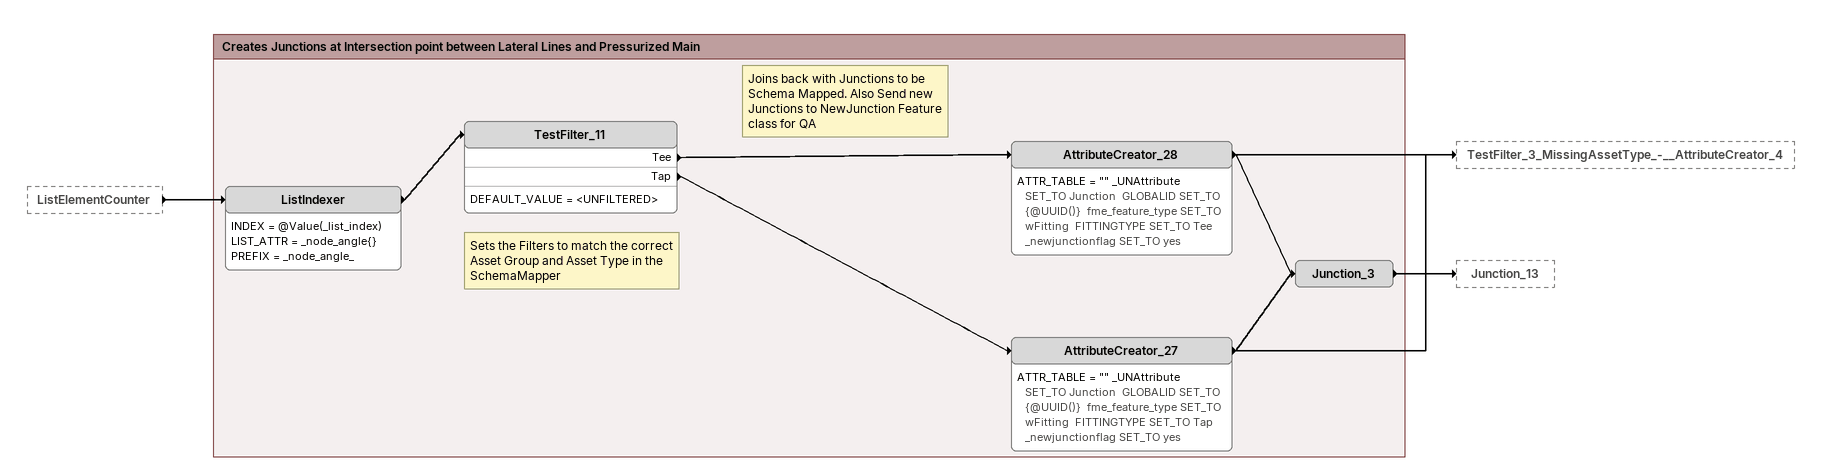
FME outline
ListElementCounter [outside]
    -> ListIndexer

Bookmark: Creates Junctions at Intersection point between Lateral Lines and Pressurized Main
ListIndexer
    INDEX = @Value(_list_index)
    LIST_ATTR = _node_angle{}
    PREFIX = _node_angle_
    -> TestFilter_11
Note: Sets the Filters to match the correct Asset Group and Asset Type in the SchemaMapper
TestFilter_11
    DEFAULT_VALUE = <UNFILTERED>
    Tee -> AttributeCreator_28
    Tap -> AttributeCreator_27
AttributeCreator_28
    ATTR_TABLE = "" _UNAttribute SET_TO Junction  GLOBALID SET_TO {@UUID()}  fme_feature_type SET_TO wFitting  FITTINGTYPE SET_TO Tee  _newjunctionflag SET_TO yes
    -> Junction_3
    -> TestFilter_3_MissingAssetType_-__AttributeCreator_4
AttributeCreator_27
    ATTR_TABLE = "" _UNAttribute SET_TO Junction  GLOBALID SET_TO {@UUID()}  fme_feature_type SET_TO wFitting  FITTINGTYPE SET_TO Tap  _newjunctionflag SET_TO yes
    -> Junction_3
    -> TestFilter_3_MissingAssetType_-__AttributeCreator_4
Note: Joins back with Junctions to be Schema Mapped. Also Send new Junctions to NewJunction Feature class for QA
Junction_3
    -> Junction_13
